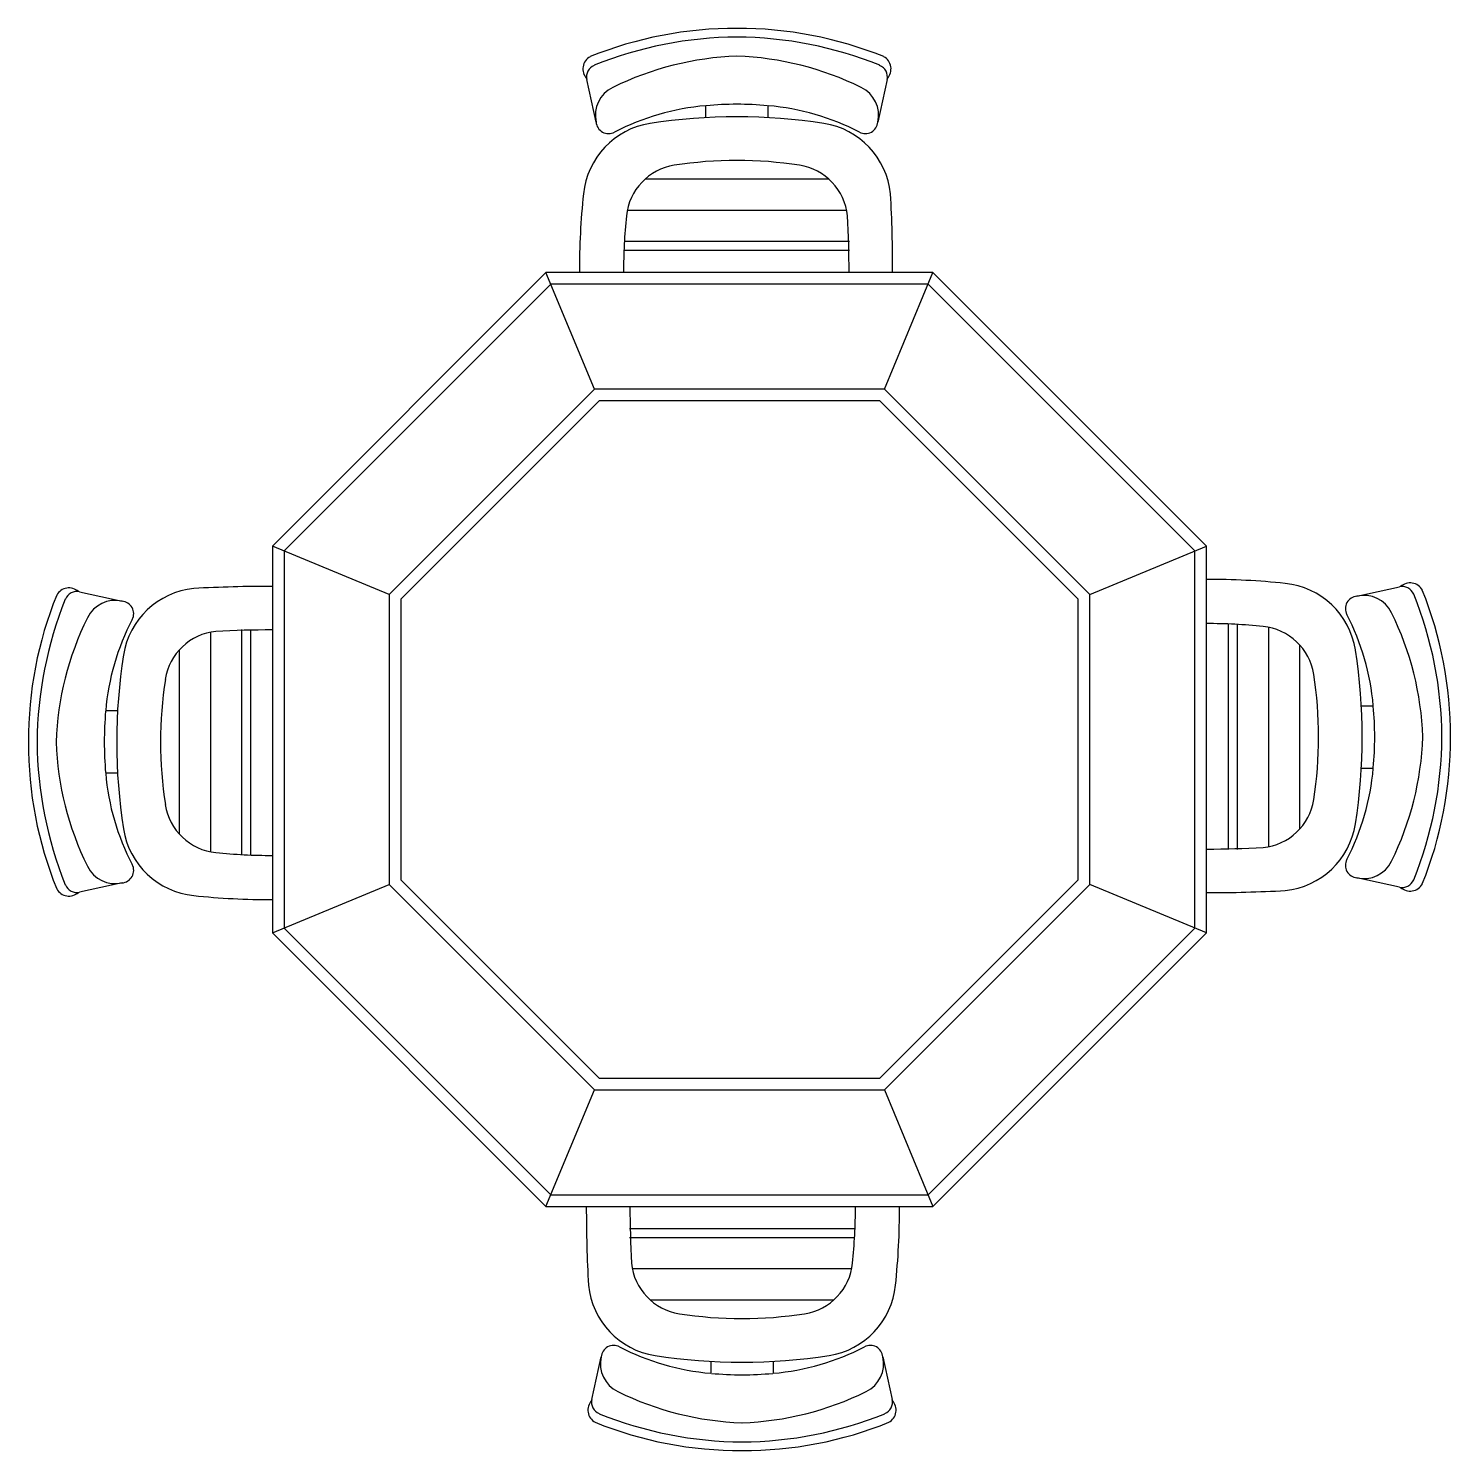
# Model space of a CAD drawing. Extents: x -0.93 to 0.9, y -0.94 to 0.89.
import ezdxf

# ---------------------------------------------------------------- set-up
doc = ezdxf.new("R2010")
doc.units = 0
doc.layers.get('0').update_dxf_attribs({"linetype": 'CONTINUOUS'})

msp = doc.modelspace()

# ---------------------------------------------------------------- linework, layer by layer
at = {"color": 0}
for p, q in [((-0.1959, 0.7675), (-0.2079, 0.8221)), ((0.178, 0.8221), (0.166, 0.7675)), ((-0.055, 0.7732), (-0.055, 0.7885)), ((0.0251, 0.7732), (0.0251, 0.7885)), ((0.103, 0.6942), (-0.1329, 0.6942)), ((0.126, 0.6541), (-0.1559, 0.6541)), ((0.1296, 0.614), (-0.1596, 0.614)), ((0.1296, 0.6025), (-0.1596, 0.6025)), ((-0.1981, 0.4244), (-0.2603, 0.5744)), ((0.1747, 0.4244), (0.2368, 0.5744)), ((-0.4617, 0.1608), (-0.6117, 0.2229)), ((0.4383, 0.1608), (0.5883, 0.2229)), ((0.7813, 0.1586), (0.8359, 0.1706)), ((-0.8594, 0.1641), (-0.8048, 0.1521)), ((-0.6914, 0.1121), (-0.6914, -0.1698)), ((-0.6514, 0.1158), (-0.6514, -0.1735)), ((-0.6398, 0.1158), (-0.6398, -0.1735)), ((0.6163, -0.167), (0.6163, 0.1222)), ((0.6279, -0.167), (0.6279, 0.1222)), ((0.668, -0.1633), (0.668, 0.1186)), ((0.7081, -0.1403), (0.7081, 0.0956)), ((-0.7315, 0.0891), (-0.7315, -0.1468)), ((-0.8106, 0.0112), (-0.8259, 0.0112)), ((0.7871, 0.0177), (0.8024, 0.0177)), ((-0.8106, -0.0689), (-0.8259, -0.0689)), ((0.7871, -0.0624), (0.8024, -0.0624)), ((-0.8048, -0.2098), (-0.8594, -0.2218)), ((-0.6117, -0.2741), (-0.4617, -0.212)), ((0.5883, -0.2741), (0.4383, -0.212)), ((0.8359, -0.2153), (0.7813, -0.2033)), ((-0.2603, -0.6256), (-0.1981, -0.4756)), ((0.1747, -0.4756), (0.2368, -0.6256)), ((-0.1531, -0.6537), (0.1361, -0.6537)), ((-0.1531, -0.6652), (0.1361, -0.6652)), ((-0.1494, -0.7053), (0.1324, -0.7053)), ((-0.1265, -0.7454), (0.1095, -0.7454)), ((-0.2015, -0.8733), (-0.1895, -0.8187)), ((0.1725, -0.8187), (0.1845, -0.8733)), ((-0.0486, -0.8244), (-0.0486, -0.8397)), ((0.0316, -0.8244), (0.0316, -0.8397))]:
    msp.add_line(p, q, dxfattribs=at)
for points in [[(-0.2603, 0.5744), (-0.6117, 0.2229), (-0.6117, -0.2741), (-0.2603, -0.6256), (0.2368, -0.6256), (0.5883, -0.2741), (0.5883, 0.2229), (0.2368, 0.5744)], [(-0.254, 0.5594), (-0.5967, 0.2167), (-0.5967, -0.2679), (-0.254, -0.6106), (0.2306, -0.6106), (0.5733, -0.2679), (0.5733, 0.2167), (0.2306, 0.5594)], [(-0.1981, 0.4244), (-0.4617, 0.1608), (-0.4617, -0.212), (-0.1981, -0.4756), (0.1747, -0.4756), (0.4383, -0.212), (0.4383, 0.1608), (0.1747, 0.4244)], [(-0.1919, 0.4094), (-0.4467, 0.1546), (-0.4467, -0.2058), (-0.1919, -0.4606), (0.1685, -0.4606), (0.4233, -0.2058), (0.4233, 0.1546), (0.1685, 0.4094)]]:
    msp.add_lwpolyline(points, close=True, dxfattribs=at)
for centre, radius, start, end in [((-0.0168, 0.3885), 0.4993, 89.7929, 111.9813), ((-0.0132, 0.3885), 0.4993, 68.0187, 90.2071), ((-0.0114, 0.3774), 0.4993, 90.4102, 111.9813), ((-0.0185, 0.3774), 0.4993, 68.0187, 89.5898), ((-0.1948, 0.8357), 0.0181, 119.3848, 222.2015), ((-0.1948, 0.8357), 0.0181, 119.3848, 222.2015), ((-0.1923, 0.8255), 0.016, 111.9813, 192.3844), ((-0.0018, 0.4627), 0.3896, 91.9356, 116.32), ((-0.0281, 0.4627), 0.3896, 63.68, 88.0644), ((-0.0281, 0.4627), 0.3896, 63.68, 88.0644), ((-0.0281, 0.4627), 0.3896, 63.68, 88.0644), ((0.1623, 0.8255), 0.016, 347.6156, 68.0187), ((0.1623, 0.8255), 0.016, 347.6156, 68.0187), ((0.1648, 0.8357), 0.0181, 317.7985, 60.6152), ((0.1648, 0.8357), 0.0181, 317.7985, 60.6152), ((-0.1568, 0.7761), 0.0401, 116.32, 192.3844), ((0.1269, 0.7761), 0.0401, 347.6156, 63.68), ((-0.0299, 0.4835), 0.306, 94.7148, 117.7352), ((-0.015, 0.3515), 0.4388, 84.8487, 95.1513), ((0, 0.4835), 0.306, 62.2648, 85.2852), ((-0.1798, 0.7688), 0.0162, 184.7135, 297.4134), ((-0.015, 0.0529), 0.7214, 81.0894, 98.9106), ((0.1498, 0.7688), 0.0162, 242.5866, 355.2865), ((-0.1109, 0.6651), 0.1018, 98.9106, 174.1905), ((0.081, 0.6651), 0.1018, 5.8095, 81.0894), ((0.081, 0.6651), 0.1018, 5.8095, 81.0894), ((-0.015, 0.1988), 0.5194, 81.0894, 98.9106), ((-0.0841, 0.6396), 0.0733, 98.9106, 174.1905), ((0.0541, 0.6396), 0.0733, 5.8095, 81.0894), ((0.7846, 0.5739), 1.002, 174.1905, 179.9746), ((-1.6265, 0.576), 1.8115, 359.9497, 3.1451), ((0.5607, 0.5739), 0.7214, 174.1905, 179.9648), ((-1.3672, 0.5693), 1.4963, 0.1939, 2.9744), ((-0.873, 0.151), 0.0181, 47.7985, 150.6152), ((-0.873, 0.151), 0.0181, 47.7985, 150.6152), ((-0.8628, 0.1485), 0.016, 77.6156, 158.0187), ((-0.8628, 0.1485), 0.016, 77.6156, 158.0187), ((-0.7024, 0.0671), 0.1018, 95.8095, 171.0894), ((-0.7024, 0.0671), 0.1018, 95.8095, 171.0894), ((-0.6133, -1.6404), 1.8115, 89.9497, 93.1451), ((0.5878, -0.8219), 1.002, 84.1905, 89.9746), ((0.6789, 0.0736), 0.1018, 8.9106, 84.1905), ((0.8394, 0.1549), 0.016, 21.9813, 102.3844), ((0.8496, 0.1574), 0.0181, 29.3848, 132.2015), ((0.8496, 0.1574), 0.0181, 29.3848, 132.2015), ((0.4023, -0.0206), 0.4993, 359.7929, 21.9813), ((-0.4258, -0.027), 0.4993, 158.0187, 180.2071), ((-0.4147, -0.0324), 0.4993, 158.0187, 179.5898), ((-0.8134, 0.113), 0.0401, 77.6156, 153.68), ((-0.8061, 0.136), 0.0162, 332.5866, 85.2865), ((0.7827, 0.1424), 0.0162, 94.7135, 207.4134), ((0.7899, 0.1195), 0.0401, 26.32, 102.3844), ((0.3913, -0.0259), 0.4993, 0.4102, 21.9813), ((-0.5001, -0.042), 0.3896, 153.68, 178.0644), ((-0.5001, -0.042), 0.3896, 153.68, 178.0644), ((-0.5001, -0.042), 0.3896, 153.68, 178.0644), ((-0.5209, -0.0139), 0.306, 152.2648, 175.2852), ((0.4974, -0.0074), 0.306, 4.7148, 27.7352), ((0.4766, -0.0355), 0.3896, 1.9356, 26.32), ((-0.6769, 0.0403), 0.0733, 95.8095, 171.0894), ((-0.6067, -1.3811), 1.4963, 90.1939, 92.9744), ((0.5878, -0.5981), 0.7214, 84.1905, 89.9648), ((0.6534, 0.0467), 0.0733, 8.9106, 84.1905), ((-0.0903, -0.0288), 0.7214, 171.0894, 188.9106), ((0.0668, -0.0224), 0.7214, 351.0894, 8.9106), ((0.2127, -0.0224), 0.5194, 351.0894, 8.9106), ((-0.2361, -0.0288), 0.5194, 171.0894, 188.9106), ((-0.3889, -0.0288), 0.4388, 174.8487, 185.1513), ((0.3654, -0.0224), 0.4388, 354.8487, 5.1513), ((-0.4258, -0.0306), 0.4993, 179.7929, 201.9813), ((-0.4147, -0.0253), 0.4993, 180.4102, 201.9813), ((-0.5001, -0.0157), 0.3896, 181.9356, 206.32), ((0.4766, -0.0092), 0.3896, 333.68, 358.0644), ((0.4766, -0.0092), 0.3896, 333.68, 358.0644), ((0.4766, -0.0092), 0.3896, 333.68, 358.0644), ((0.3913, -0.0188), 0.4993, 338.0187, 359.5898), ((0.4023, -0.0242), 0.4993, 338.0187, 0.2071), ((-0.5209, -0.0438), 0.306, 184.7148, 207.7352), ((0.4974, -0.0373), 0.306, 332.2648, 355.2852), ((-0.6769, -0.0979), 0.0733, 188.9106, 264.1905), ((0.6534, -0.0915), 0.0733, 275.8095, 351.0894), ((-0.7024, -0.1248), 0.1018, 188.9106, 264.1905), ((0.6789, -0.1183), 0.1018, 275.8095, 351.0894), ((0.6789, -0.1183), 0.1018, 275.8095, 351.0894), ((0.5832, 1.3299), 1.4963, 270.1939, 272.9744), ((-0.6113, 0.5469), 0.7214, 264.1905, 269.9648), ((0.7827, -0.1872), 0.0162, 152.5866, 265.2865), ((0.7899, -0.1642), 0.0401, 257.6156, 333.68), ((-0.8134, -0.1707), 0.0401, 206.32, 282.3844), ((-0.8061, -0.1937), 0.0162, 274.7135, 27.4134), ((-0.873, -0.2086), 0.0181, 209.3848, 312.2015), ((-0.873, -0.2086), 0.0181, 209.3848, 312.2015), ((-0.8628, -0.2062), 0.016, 201.9813, 282.3844), ((0.8394, -0.1997), 0.016, 257.6156, 338.0187), ((0.8394, -0.1997), 0.016, 257.6156, 338.0187), ((0.8496, -0.2022), 0.0181, 227.7985, 330.6152), ((0.8496, -0.2022), 0.0181, 227.7985, 330.6152), ((-0.6113, 0.7707), 1.002, 264.1905, 269.9746), ((0.5899, 1.5892), 1.8115, 269.9497, 273.1451), ((1.603, -0.6272), 1.8115, 179.9497, 183.1451), ((1.3438, -0.6205), 1.4963, 180.1939, 182.9744), ((-0.5842, -0.6252), 0.7214, 354.1905, 359.9648), ((-0.8081, -0.6252), 1.002, 354.1905, 359.9746), ((-0.0776, -0.6908), 0.0733, 185.8095, 261.0894), ((0.0606, -0.6908), 0.0733, 278.9106, 354.1905), ((-0.1045, -0.7163), 0.1018, 185.8095, 261.0894), ((-0.1045, -0.7163), 0.1018, 185.8095, 261.0894), ((0.0875, -0.7163), 0.1018, 278.9106, 354.1905), ((-0.0085, -0.25), 0.5194, 261.0894, 278.9106), ((-0.1503, -0.8273), 0.0401, 167.6156, 243.68), ((-0.1733, -0.82), 0.0162, 62.5866, 175.2865), ((-0.0234, -0.5347), 0.306, 242.2648, 265.2852), ((-0.0085, -0.1041), 0.7214, 261.0894, 278.9106), ((0.0064, -0.5347), 0.306, 274.7148, 297.7352), ((0.1563, -0.82), 0.0162, 4.7135, 117.4134), ((0.1333, -0.8273), 0.0401, 296.32, 12.3844), ((-0.0085, -0.4028), 0.4388, 264.8487, 275.1513), ((-0.1883, -0.8869), 0.0181, 137.7985, 240.6152), ((-0.1883, -0.8869), 0.0181, 137.7985, 240.6152), ((-0.1858, -0.8767), 0.016, 167.6156, 248.0187), ((-0.1858, -0.8767), 0.016, 167.6156, 248.0187), ((0.0047, -0.5139), 0.3896, 243.68, 268.0644), ((0.0047, -0.5139), 0.3896, 243.68, 268.0644), ((0.0047, -0.5139), 0.3896, 243.68, 268.0644), ((-0.0217, -0.5139), 0.3896, 271.9356, 296.32), ((0.1688, -0.8767), 0.016, 291.9813, 12.3844), ((0.1713, -0.8869), 0.0181, 299.3848, 42.2015), ((0.1713, -0.8869), 0.0181, 299.3848, 42.2015), ((-0.0049, -0.4286), 0.4993, 248.0187, 269.5898), ((-0.0121, -0.4286), 0.4993, 270.4102, 291.9813), ((-0.0103, -0.4397), 0.4993, 248.0187, 270.2071), ((-0.0067, -0.4397), 0.4993, 269.7929, 291.9813)]:
    msp.add_arc(centre, radius, start, end, dxfattribs=at)

doc.saveas('drawing.dxf')
